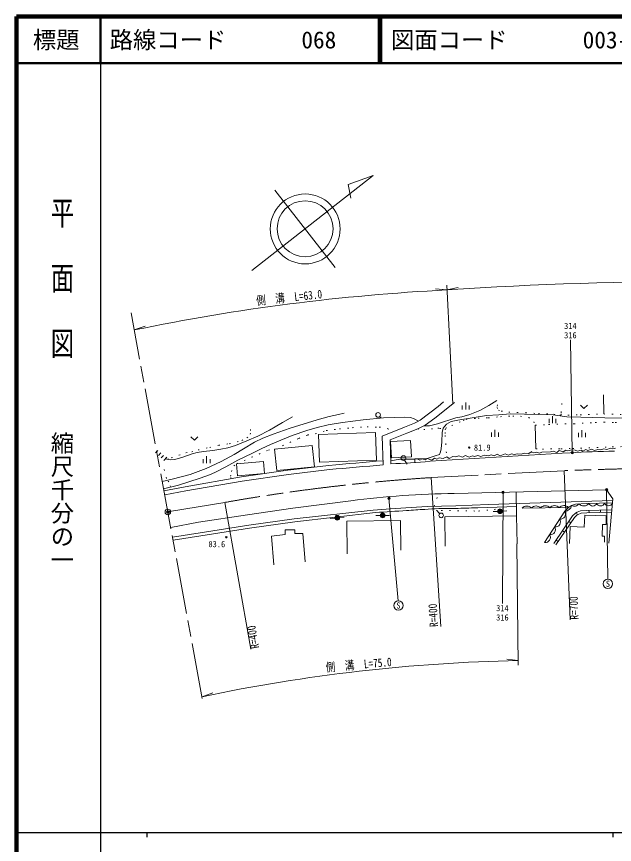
# Model space of a CAD drawing. Units: millimetres at full size, sheet at 1:1000; details may follow other scales. Extents: x 40000 to 680000, y 20000 to 380000.
# Drawn here: x 40000 to 168338, y 202409 to 380000 of the extents above; entities that cross this region are included whole.
import ezdxf
from ezdxf.enums import TextEntityAlignment as Align

# ---------------------------------------------------------------- set-up
doc = ezdxf.new("R2010")
doc.units = ezdxf.units.MM
doc.header["$LTSCALE"] = 1000
doc.header["$PDMODE"] = 32
doc.header["$PDSIZE"] = 500
for name, pattern in [('CHAIN', [18.5, 12, -1.5, 3.5, -1.5]), ('DASHED', [7.5, 6, -1.5]), ('DOTTED', [1.75, 0.25, -1.5])]:
    doc.linetypes.add(name, pattern=pattern)
for name, color, linetype, lineweight in [('M-BGD', 7, 'Continuous', 13), ('M-BMK', 2, 'CHAIN', 13), ('M-BMK-SRVR', 3, 'Continuous', 13), ('M-STR-HTXT', 7, 'Continuous', 13), ('M-STR-STRC', 7, 'Continuous', 13), ('M-TTL', 2, 'Continuous', 140), ('M-TTL-BAND', 7, 'Continuous', 25), ('M-TTL-LINE', 7, 'Continuous', 50)]:
    doc.layers.add(name, color=color, linetype=linetype, lineweight=lineweight)
doc.layers.add('M-OTRS', color=6, linetype='Continuous')
doc.layers.add('M-TTL-TXT', color=7, linetype='Continuous')
doc.styles.add('@ＭＳ ゴシック', font='')
doc.styles.add('ＭＳ ゴシック', font='')
doc.styles.get('@ＭＳ ゴシック').set_extended_font_data('@MS Gothic')
doc.styles.get('ＭＳ ゴシック').set_extended_font_data('MS Gothic')

msp = doc.modelspace()

# ---------------------------------------------------------------- hatches: boundary and pattern name
at = {"layer": 'M-BGD'}
for points in [[(118086, 272993, -0.41421), (118586, 273493, -0.41421), (119086, 272993, -1)], [(143269, 273848, -1), (144268, 273894, -1)], [(108329, 272426, -0.41421), (108774, 272976, -0.41421), (109324, 272530, -1)]]:
    msp.add_hatch(color=256, dxfattribs=at).paths.add_polyline_path(points)
at = {"layer": 'M-STR-HTXT'}
for points in [[(159443, 286615, -1), (159092, 286259, -0.41421), (159090, 286613, -0.41421)], [(144269, 277765, -0.41421), (144274, 278118, -0.41421), (144628, 278113, -0.41421), (144622, 277759, -0.41421)], [(166456, 278314, -1), (166807, 278670, -0.41421), (166809, 278316, -0.41421)], [(119782, 276495, -1), (120107, 276876, -1)]]:
    msp.add_hatch(color=256, dxfattribs=at).paths.add_polyline_path(points)

# ---------------------------------------------------------------- linework, layer by layer
at = {"layer": 'M-BGD', "linetype": 'DASHED'}
for p, q in [((166035, 294744), (165995, 298863)), ((151341, 292351), (151468, 287258))]:
    msp.add_line(p, q, dxfattribs=at)
at = {"layer": 'M-BGD'}
for p, q in [((136415, 295676), (136415, 297176)), ((135665, 295676), (135665, 296576)), ((137165, 295676), (137165, 296576)), ((117597, 294047), (118263, 294047)), ((154290, 292793), (154290, 293693)), ((155040, 292793), (155040, 294293)), ((155790, 292793), (155790, 293693)), ((142692, 289858), (142692, 291358)), ((161357, 289807), (161357, 291307)), ((141942, 289858), (141942, 290758)), ((143442, 289858), (143442, 290758)), ((160607, 289807), (160607, 290707)), ((162107, 289807), (162107, 290707)), ((69847, 286392), (70344, 286939)), ((70439, 285854), (70936, 286402)), ((71032, 285317), (71528, 285864)), ((71624, 284779), (72271, 285492)), ((80028, 284165), (80028, 285065)), ((80778, 284165), (80778, 285665)), ((81528, 284165), (81528, 285065)), ((123305, 284854), (123825, 284000)), ((147310, 272932), (147234, 278008)), ((130809, 273381), (130149, 274132)), ((143269, 273848), (142270, 273802)), ((144268, 273894), (145267, 273940)), ((148536, 274557), (158443, 274693)), ((160421, 273128), (160187, 273570)), ((162868, 274081), (162875, 273581)), ((165367, 274120), (165375, 273620)), ((108329, 272426), (107334, 272322)), ((109324, 272530), (110318, 272635)), ((111001, 264723), (110893, 271722)), ((118086, 272993), (117086, 272993)), ((119086, 272993), (120086, 272993)), ((132030, 266402), (131934, 272701)), ((158960, 271400), (158546, 271680)), ((157614, 269412), (157200, 269693)), ((156268, 267425), (155854, 267706))]:
    msp.add_line(p, q, dxfattribs=at)
at = {"layer": 'M-BGD', "linetype": 'DOTTED'}
msp.add_line((129665, 274920), (130495, 277609), dxfattribs=at)
at = {"layer": 'M-BGD'}
for points in [[(118690, 283811), (118508, 289999), (123271, 291907), (125400, 292771), (126649, 293403), (130464, 296369), (131618, 297349)], [(120327, 284050), (120231, 289227), (123785, 290638), (126127, 291548), (127721, 292323), (129782, 293849), (134001, 297236)], [(127475, 292204), (128611, 292174), (130386, 292649), (134282, 293898), (135590, 294167), (137325, 294636), (139452, 295504), (141377, 296556), (143104, 297660)], [(161037, 296635), (161787, 295935), (162537, 296635)], [(71263, 280297), (73373, 280742), (77284, 281775), (80711, 283024), (83926, 284534), (86681, 286058), (88738, 287302), (91076, 288680), (92837, 289574), (95073, 290452), (98748, 291711), (104530, 293527), (107082, 294211), (109098, 294625), (110299, 294890)], [(71558, 278701), (74793, 279512), (79392, 281006), (81417, 281700), (82574, 282160), (84898, 283375), (87527, 284813), (90629, 286346), (92529, 287239), (94493, 288173), (96735, 289120), (99143, 290101), (102316, 291216), (104541, 291849), (106906, 292389), (109931, 292944), (114372, 293472), (118730, 293916), (123355, 294053), (124538, 294006), (125321, 293722), (126262, 293207)], [(71920, 285105), (72997, 284939), (73955, 285007), (75694, 285480), (77709, 286192), (78795, 286475), (80124, 286681), (82116, 286921), (83857, 287165), (85385, 287503), (86992, 288006), (89464, 288954), (91789, 290015), (94308, 291272), (95503, 291982), (97092, 292896), (99197, 294144)], [(125477, 284328), (125494, 285136), (126490, 285115), (128162, 285203), (129850, 285737), (130755, 286085), (130980, 286650), (131151, 287269), (131263, 288743), (131322, 290795), (131566, 291670), (132280, 292576), (133293, 293137), (134716, 293423), (140875, 294423), (143495, 294591), (145964, 294790), (155177, 294560), (158136, 294158), (161115, 294052), (166269, 293953), (172294, 293818)], [(77431, 289823), (78181, 289123), (78931, 289823)], [(125992, 285126), (126576, 284816), (127047, 285145), (127720, 284902), (128162, 285203), (129112, 284859), (129731, 285272), (130213, 285031), (130711, 285357), (131537, 285168), (132328, 285564), (132843, 285229), (133643, 285632), (134270, 285529), (134932, 285768), (135757, 285464), (136343, 285811), (137168, 285464), (137862, 285779), (138329, 285616), (139045, 285833), (139686, 285648), (140403, 285933), (141230, 285761), (141853, 285997), (142508, 285804), (143174, 286115), (143808, 285782), (144872, 286199), (145572, 285926), (146205, 286212), (146845, 286072), (147492, 286219), (148279, 286092), (149052, 286352), (149793, 286217), (150412, 286531), (151019, 286429), (151570, 286526), (152283, 286367), (152769, 286535), (154590, 286593), (155174, 286772), (155966, 286499), (156493, 286894), (157341, 286631), (157889, 286993), (158339, 286853), (159199, 287022), (159883, 286976), (160426, 286749), (161168, 287021), (161523, 286760), (162163, 287152), (162654, 286929), (163409, 287169), (164087, 286932), (164776, 287131), (165401, 287040), (166093, 287255), (166720, 287117), (167503, 287403), (167988, 287265), (168530, 287419)], [(158809, 286411), (157109, 286309), (128792, 284591)], [(120315, 284688), (122241, 285047), (125492, 285061)], [(71634, 278292), (76201, 279118), (88250, 281239), (98238, 282690), (107047, 283719)], [(71798, 277407), (76360, 278232), (88393, 280350), (98355, 281797), (107139, 282823)], [(133943, 277677), (166632, 278492), (167969, 276533), (167156, 267001)], [(73088, 270427), (79060, 271511), (89551, 273142), (99303, 274558), (111788, 276135)], [(73473, 268346), (79442, 269243), (89893, 270867), (99613, 272279), (116525, 274082), (120296, 274412), (123579, 274595), (128165, 274868), (134300, 275078), (141279, 275297), (167940, 276182)], [(167895, 275659), (162328, 275573), (159961, 275436), (159123, 275135), (158443, 274693), (157665, 273875), (153349, 267197)], [(73591, 267707), (79541, 268600), (89989, 270224), (99700, 271635), (117058, 273621)], [(138251, 274633), (139013, 274633), (147281, 274879)], [(167767, 274157), (162395, 274074), (161052, 273974), (160349, 273656), (159981, 273461), (159366, 272891), (155347, 266956)], [(167724, 273656), (162417, 273574), (161178, 273482), (160569, 273207), (160273, 273050), (159748, 272563), (155761, 266675)], [(110893, 271722), (122391, 271900), (122490, 265568)], [(131934, 272701), (147310, 272932), (147429, 266877)], [(158670, 266966), (158861, 270606), (161862, 270449), (161993, 273053), (166583, 272935), (166534, 271047), (165755, 271067), (165690, 268537), (166220, 268525), (166220, 267273)], [(95210, 262370), (94732, 268561), (97659, 268864), (97659, 269887), (99745, 269887), (99745, 269122), (101441, 269122), (101975, 263030)]]:
    msp.add_lwpolyline(points, dxfattribs=at)
at = {"layer": 'M-BGD', "linetype": 'DOTTED'}
for points in [[(143205, 296686), (143127, 296149), (143415, 295589), (144040, 295364), (145664, 295160), (149284, 295002), (152025, 294841), (155302, 294691), (156605, 294510), (160979, 294538), (166035, 294744), (170658, 294606), (172475, 294528)], [(156928, 294510), (156890, 295020), (157088, 297580)], [(132263, 286412), (131973, 290538), (131966, 291319), (132133, 291673), (133420, 292249), (135862, 293330), (136497, 293597), (139082, 293844), (141244, 293927), (143875, 294160), (146496, 294312), (148142, 294250), (149931, 293984), (150999, 293058), (151341, 292351), (154197, 292498), (159655, 292656), (164220, 292915), (166120, 292982), (168501, 292925), (172858, 292977)], [(72386, 285033), (73214, 285353), (76372, 286443), (77629, 286627), (78985, 287038), (81489, 287578), (83386, 288039), (85659, 288376), (88373, 289065), (89463, 289603), (90176, 290402), (90216, 291185), (90216, 291895)], [(86044, 280850), (85930, 281397), (86104, 282414), (86666, 283654), (87240, 284068), (94062, 287002), (95479, 287197), (100561, 289507), (102471, 290251), (104131, 290506), (106470, 291198), (109301, 291550), (112069, 291808), (115232, 291981), (117840, 291939), (119680, 291593), (121288, 291112)], [(126127, 291548), (127401, 291402), (129048, 291548), (130413, 291719), (130792, 291668), (131565, 291668)], [(150412, 286531), (151468, 287258), (152861, 287228), (156839, 287247), (159336, 287353), (167870, 287681), (169972, 287743), (174195, 287883), (174906, 287885)], [(73024, 279069), (72678, 280159), (72165, 280926), (71461, 283764)], [(131153, 274048), (139173, 273921), (142536, 274282), (145599, 274507)]]:
    msp.add_lwpolyline(points, dxfattribs=at)
at = {"layer": 'M-BGD'}
for points in [[(104784, 290375), (117077, 290810), (117289, 284814), (104996, 284379)], [(95390, 287187), (103447, 288022), (103921, 283446), (95864, 282612)], [(120270, 288822), (124563, 289061), (124758, 285567), (120465, 285327)], [(87240, 284068), (93019, 284554), (93238, 281963), (87458, 281477)]]:
    msp.add_lwpolyline(points, close=True, dxfattribs=at)
for centre, radius in [((117597, 294547), 500), ((137169, 287549), 150), ((123045, 285281), 500), ((118586, 272993), 500), ((131139, 273005), 500), ((143768, 273871), 500), ((108826, 272478), 500), ((85025, 268310), 150)]:
    msp.add_circle(centre, radius, dxfattribs=at)
for centre, radius, start, end in [((174216, 25271), 261594, 91.28768, 93.37658), ((224008, -1015184), 1304158, 94.63319, 95.1454), ((113920, 450927), 167000, 272.19861, 275.10921), ((224008, -1015184), 1303258, 94.63523, 95.14488), ((135933, 89166), 188521, 90.60483, 97.35834), ((159751, 276094), 1147, 236.79286, 327.57833), ((161735, 276398), 1369, 222.13405, 323.34585), ((163672, 275893), 895, 200.39098, 341.38455), ((165360, 275919), 895, 200.39098, 341.38455), ((167047, 275945), 895, 200.39098, 341.38455), ((63143, 1230135), 958032, 273.22616, 273.62599), ((130677, 196951), 77382, 92.25492, 95.1495), ((132503, 219951), 54540, 88.8498, 95.12273), ((131713, 402273), 127807, 270.84486, 272.9325), ((149539, 273648), 1354, 43.75364, 137.81817), ((151521, 273675), 1354, 43.75364, 137.81817), ((153502, 273702), 1354, 43.75364, 137.81817), ((155484, 273729), 1354, 43.75364, 137.81817), ((157465, 273756), 1354, 43.75364, 137.81817), ((156741, 273289), 1094, 261.85129, 32.3941), ((157648, 275368), 1494, 270.65262, 351.00885), ((155662, 271619), 1094, 261.85129, 32.3941), ((154583, 269950), 1094, 261.85129, 32.3941), ((153504, 268280), 1094, 261.85129, 32.3941)]:
    msp.add_arc(centre, radius, start, end, dxfattribs=at)
at = {"layer": 'M-BMK'}
for p, q in [((79873, 233737), (64585, 316413)), ((157528, 282584), (129015, 281098)), ((84701, 275775), (72477, 273734))]:
    msp.add_line(p, q, dxfattribs=at)
for centre, radius, start, end in [((185402, -416861), 700000, 87.67126, 92.28213), ((154494, -118090), 400000, 93.65201, 100.04845)]:
    msp.add_arc(centre, radius, start, end, dxfattribs=at)
at = {"layer": 'M-BMK-SRVR'}
for p, q in [((90502, 325555), (116536, 345881)), ((116536, 345881), (111190, 343999)), ((95469, 342754), (108393, 326202)), ((111190, 343999), (111780, 341057))]:
    msp.add_line(p, q, dxfattribs=at)
for centre, radius in [((101957, 334445), 7500), ((101931, 334478), 6000), ((72477, 273734), 600)]:
    msp.add_circle(centre, radius, dxfattribs=at)
at = {"layer": 'M-OTRS'}
msp.add_point((72477, 273734), dxfattribs=at)
at = {"layer": 'M-STR-HTXT'}
for p, q in [((132385, 321355), (129939, 321565)), ((132333, 322353), (133652, 296955)), ((132385, 321355), (134788, 321855)), ((65259, 312767), (67574, 313584)), ((159268, 286437), (158901, 310637)), ((158802, 250609), (157528, 282584)), ((129015, 281098), (131053, 249163)), ((144448, 277939), (144298, 254103)), ((166632, 278492), (166921, 259326)), ((90285, 244265), (84701, 275775)), ((119944, 276686), (121889, 254663)), ((147369, 266877), (147685, 240846)), ((147673, 241846), (145235, 242138)), ((79810, 234078), (82121, 234907))]:
    msp.add_line(p, q, dxfattribs=at)
for centre in [(159268, 286437), (144448, 277939), (166632, 278492), (119944, 276686)]:
    msp.add_circle(centre, 250, dxfattribs=at)
for centre, radius, start, end in [((184910, -455992), 779119, 85.44298, 93.86614), ((154494, -118090), 440000, 92.8811, 101.70112), ((154494, -118090), 360000, 91.08567, 101.97324)]:
    msp.add_arc(centre, radius, start, end, dxfattribs=at)
at = {"layer": 'M-STR-STRC'}
for centre in [(166936, 258326), (121977, 253667)]:
    msp.add_circle(centre, 1000, dxfattribs=at)
at = {"layer": 'M-TTL'}
for p, q in [((40000, 380000), (40000, 20000)), ((680000, 380000), (40000, 380000))]:
    msp.add_line(p, q, dxfattribs=at)
at = {"layer": 'M-TTL-BAND'}
for p, q in [((58000, 370000), (58000, 20000)), ((40000, 205000), (579000, 205000)), ((68000, 205000), (68000, 204000)), ((168000, 205000), (168000, 204000))]:
    msp.add_line(p, q, dxfattribs=at)
at = {"layer": 'M-TTL-LINE'}
for p, q in [((58000, 380000), (58000, 370000)), ((117750, 380000), (117750, 370000)), ((118250, 380000), (118250, 370000)), ((40000, 370000), (680000, 370000))]:
    msp.add_line(p, q, dxfattribs=at)

# ---------------------------------------------------------------- texts
at = {"layer": 'M-BGD', "style": 'ＭＳ ゴシック'}
for s, p in [('81.9', (138169, 287549)), ('83.6', (81194, 266830))]:
    msp.add_text(s, height=1320, dxfattribs=at).set_placement(p, align=Align.MIDDLE_LEFT)
at = {"layer": 'M-STR-HTXT', "style": 'ＭＳ ゴシック', "width": 0.8}
for s, rotation, p in [('側\u3000溝\u3000L=63.0', 6, (98658, 318301)), ('側\u3000溝\u3000L=75.0', 5.055, (113561, 239524))]:
    msp.add_text(s, height=1833, rotation=rotation, dxfattribs=at).set_placement(p, align=Align.BOTTOM_CENTER)
msp.add_text('R=400', height=1833, rotation=93.652, dxfattribs=at).set_placement((131053, 249163), align=Align.BOTTOM_LEFT)
for s, rotation, p in [('R=700', 92.282, (158802, 250609)), ('R=400', 100.048, (90285, 244265))]:
    msp.add_text(s, height=1833, rotation=rotation, dxfattribs=at).set_placement(p, align=Align.TOP_LEFT)
at = {"layer": 'M-STR-STRC', "style": 'ＭＳ ゴシック'}
for s, p in [('314', (158886, 313637)), ('316', (158886, 311637)), ('S', (166936, 258326)), ('S', (121977, 253667)), ('314', (144292, 253103)), ('316', (144292, 251103))]:
    msp.add_text(s, height=1320, dxfattribs=at).set_placement(p, align=Align.MIDDLE_CENTER)
at = {"layer": 'M-TTL-BAND', "style": '@ＭＳ ゴシック', "width": 1.4}
msp.add_text('平  面  図', height=3666, rotation=270, dxfattribs=at).set_placement((49777, 306475), align=Align.MIDDLE_RIGHT)
at = {"layer": 'M-TTL-BAND', "style": '@ＭＳ ゴシック'}
msp.add_text('縮尺千分の一', height=3666, rotation=270, dxfattribs=at).set_placement((49777, 261030), align=Align.MIDDLE_RIGHT)
at = {"layer": 'M-TTL-TXT', "style": 'ＭＳ ゴシック'}
msp.add_text('標題', height=3666, dxfattribs=at).set_placement((48500, 375000), align=Align.MIDDLE_CENTER)
for s, p in [('路線コード', (60000, 375000)), ('068', (101142, 375000)), ('図面コード', (120380, 375000)), ('003-00', (161521, 375000))]:
    msp.add_text(s, height=3666, dxfattribs=at).set_placement(p, align=Align.MIDDLE_LEFT)

doc.saveas('drawing.dxf')
